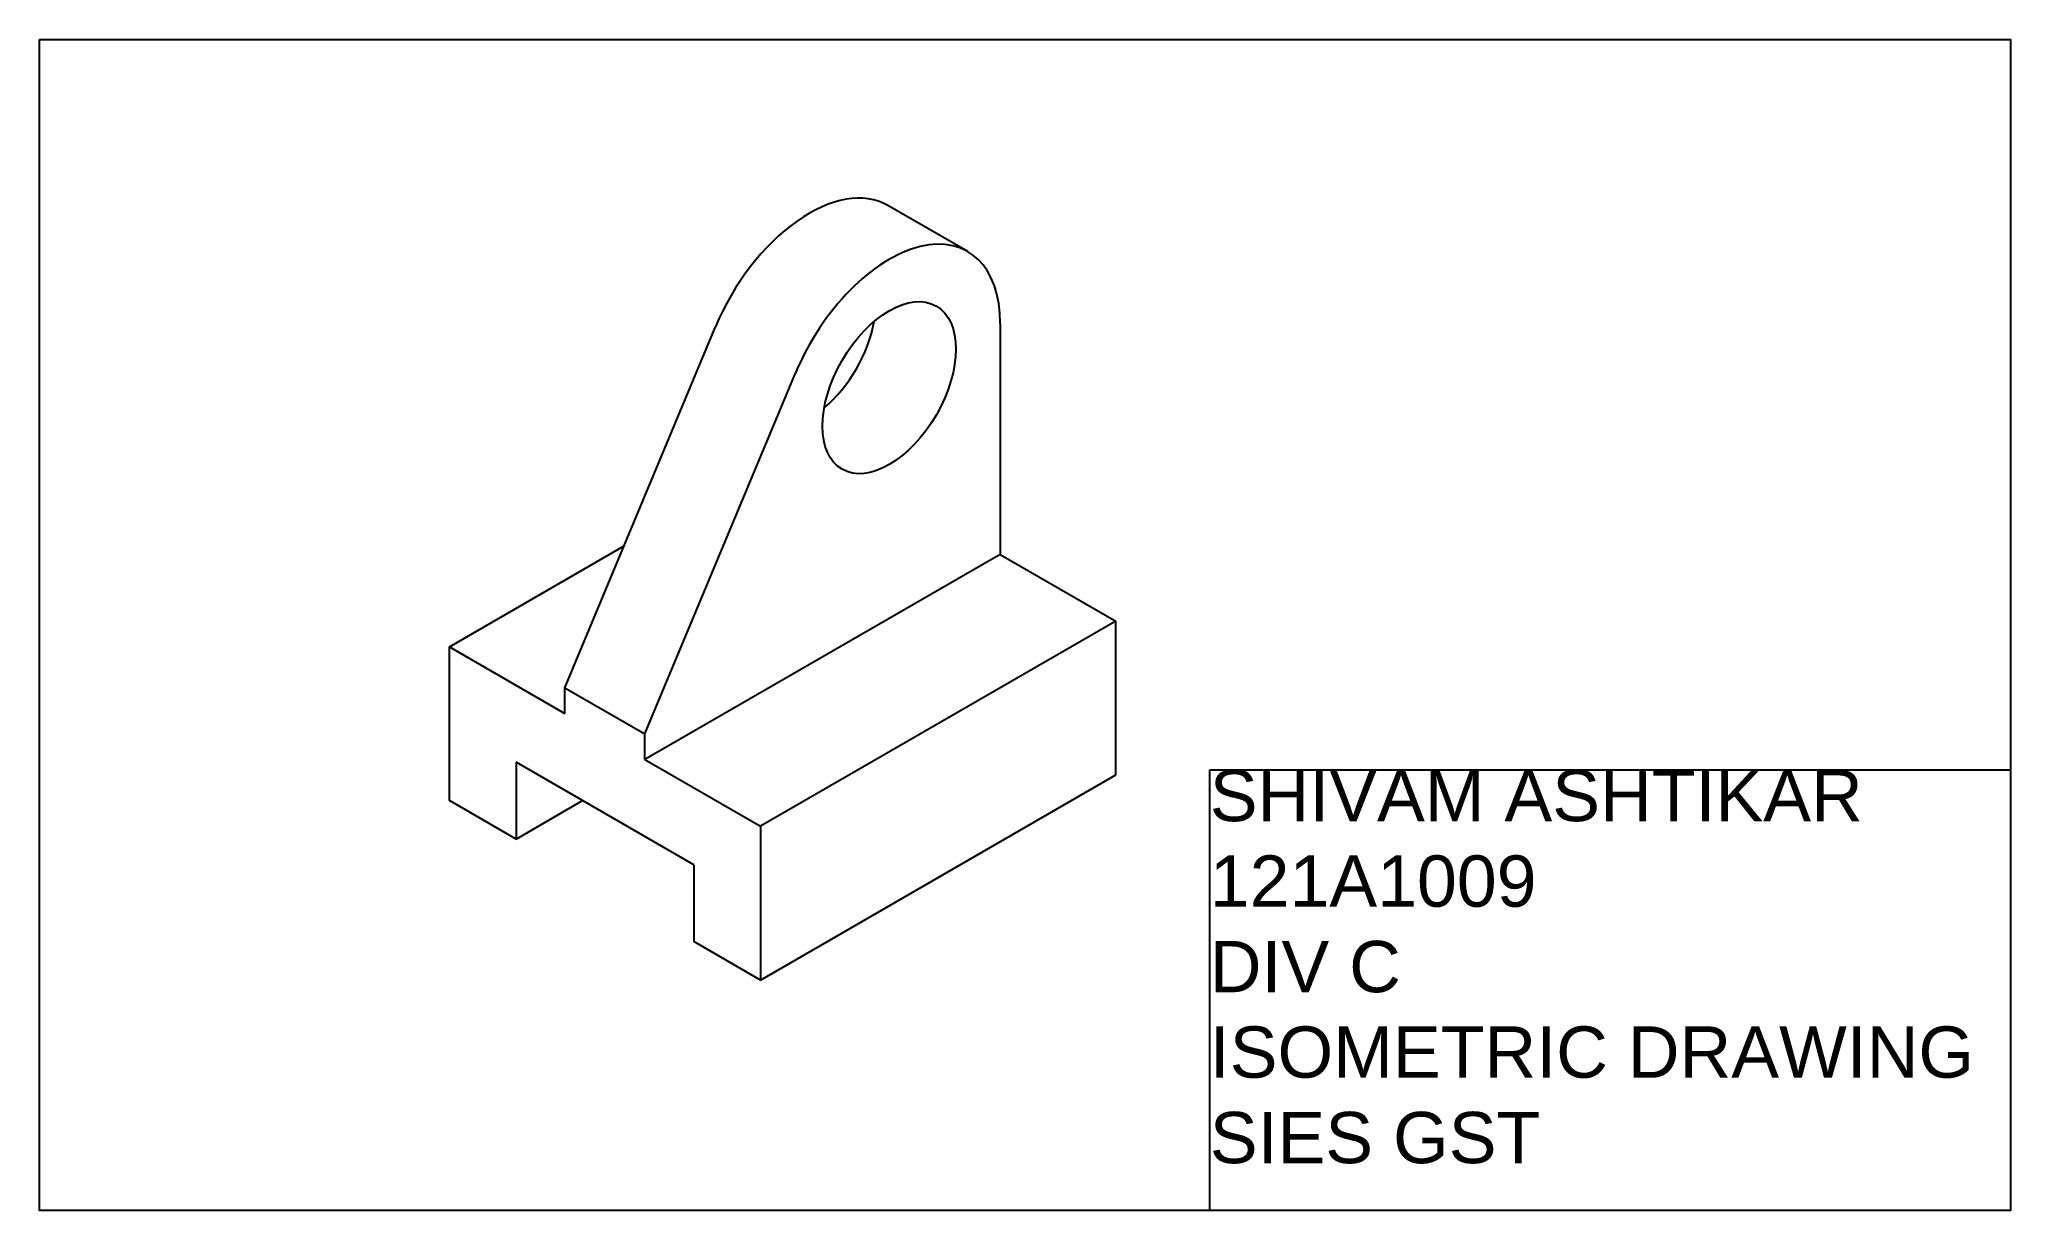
# Model space of a CAD drawing. Header units: inches. Extents: x -47 to 337, y -60 to 168.
import ezdxf

# ---------------------------------------------------------------- set-up
doc = ezdxf.new("R2010")
doc.units = ezdxf.units.IN
doc.header["$MEASUREMENT"] = 0
doc.styles.get("Standard").update_dxf_attribs({"font": 'arial.ttf'})

msp = doc.modelspace()

# ---------------------------------------------------------------- linework, layer by layer
for p, q in [((133.6, 126.47), (118.01, 135.47)), ((55.07, 41.45), (84.42, 111.79)), ((139.94, 112.45), (139.94, 67.45)), ((70.65, 32.45), (100.01, 102.79)), ((32.55, 49.45), (66.61, 69.11)), ((139.94, 67.45), (70.65, 27.45)), ((139.94, 67.45), (162.45, 54.45)), ((162.45, 54.45), (93.17, 14.45)), ((162.45, 24.45), (162.45, 54.45)), ((32.55, 19.45), (32.55, 49.45)), ((32.55, 49.45), (55.07, 36.45)), ((55.07, 36.45), (55.07, 41.45)), ((55.07, 41.45), (70.65, 32.45)), ((70.65, 27.45), (70.65, 32.45)), ((45.54, 26.95), (45.54, 11.95)), ((80.18, 6.95), (45.54, 26.95)), ((70.65, 27.45), (93.17, 14.45)), ((93.17, -15.55), (162.45, 24.45)), ((45.54, 11.95), (32.55, 19.45)), ((45.54, 11.95), (58.53, 19.45)), ((93.17, 14.45), (93.17, -15.55)), ((80.18, 6.95), (80.18, -8.05)), ((93.17, -15.55), (80.18, -8.05))]:
    msp.add_line(p, q)
for points in [[(-47.36, 167.85), (336.88, 167.85), (336.88, -60.49), (-47.36, -60.49)], [(180.78, 25.43), (336.88, 25.43), (336.88, -60.49), (180.78, -60.49)]]:
    msp.add_lwpolyline(points, close=True)
for centre, major_axis, start_param, end_param in [((102.7, 108.95), (-15.31, -26.52), 3.141593, 4.932222), ((118.29, 99.95), (-15.31, -26.52), 2.356194, 4.932222), ((102.7, 108.95), (-9.19, -15.91), 1.013198, 2.128395)]:
    msp.add_ellipse(centre, major_axis=major_axis, ratio=0.57735, start_param=start_param, end_param=end_param)
msp.add_ellipse((118.29, 99.95), major_axis=(-9.19, -15.91), ratio=0.57735)

# ---------------------------------------------------------------- texts
at = {"insert": (180.78, 25.43), "char_height": 10, "attachment_point": 1}
msp.add_mtext_dynamic_manual_height_columns('SHIVAM ASHTIKAR\\P121A1009\\PDIV C\\PISOMETRIC DRAWING\\PSIES GST', width=167.4003, gutter_width=1, heights=[0], dxfattribs=at)

doc.saveas('drawing.dxf')
